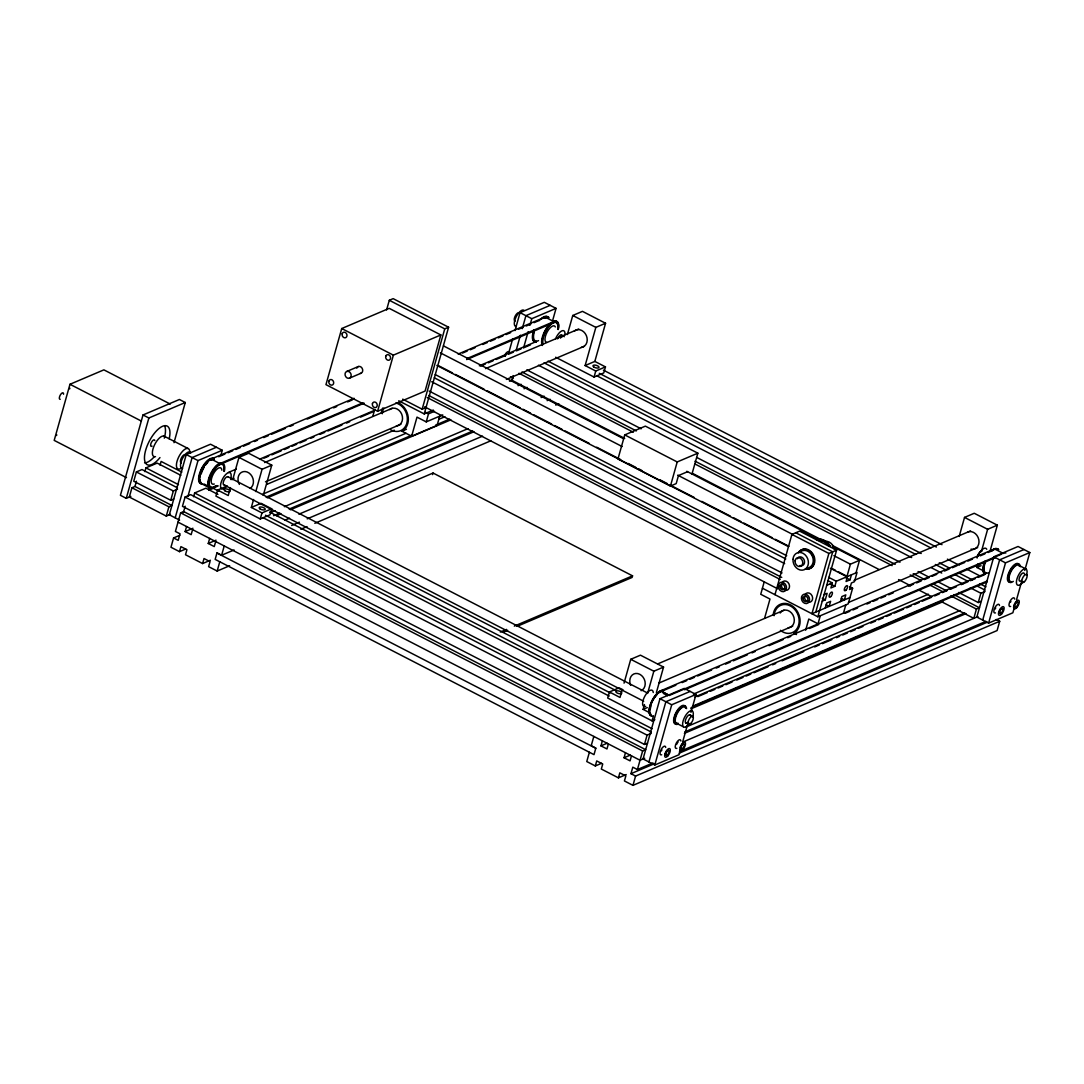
<?xml version="1.0" encoding="UTF-8"?>
<svg xmlns="http://www.w3.org/2000/svg" width="1084" height="1084" viewBox="0 0 1084 1084"><rect width="100%" height="100%" fill="white"/><g stroke="black" fill="none" stroke-linecap="round" stroke-linejoin="round"><path stroke-width="1.5" d="M170.269 404.075L103.888 369.861L69.972 384.278L54.2 440.389L126.489 477.651M173.996 442.678L185.283 402.516L179.416 399.495L143.007 414.969L120.419 495.307L126.286 498.328L130.839 496.404M126.286 498.328L148.874 417.99L185.283 402.516M131.936 487.759L168.901 506.797L171.936 505.51L134.972 486.459L131.936 487.759L129.321 497.041L166.286 516.092L170.5 514.304M177.478 487.841L141.99 469.548L136.381 471.933L133.766 481.228L170.73 500.28L173.765 498.992M134.972 486.459L136.435 481.242M144.877 471.635L145.934 467.868L157.166 463.098L180.825 475.293M160.053 465.185L161.109 461.418L181.814 472.096M166.286 516.092L168.901 506.797M170.73 500.28L173.345 490.984L177.546 489.196M220.892 455.158L222.261 450.28L210.526 444.223L186.258 454.548L169.321 514.805L179.592 520.09M175.188 517.827L192.125 457.57L216.393 447.258M179.795 535.306L173.575 537.962L170.96 547.244L179.51 551.648L185.73 549.005M180.635 512.854L642.636 750.968L645.671 749.681L183.67 511.567L180.635 512.854L175.405 531.431L180.025 533.816L178.196 540.333L173.575 537.962M651.199 731.985L190.689 494.643L185.079 497.041L182.464 506.323L644.479 744.437L647.514 743.15M183.345 512.705L185.174 506.201M187.925 496.418L197.993 460.592L222.261 450.28M193.575 496.743L194.632 492.976L205.865 488.193L217.898 494.399M179.51 551.648L180.92 546.634L186.922 549.723L185.513 554.751L202.613 563.558L210.391 560.252M192.573 529.642L191.163 534.656L185.161 531.567L186.57 526.539M354.102 398.302L211.217 459.047L210.933 460.022L214.049 458.708M208.751 490.293L209.456 487.773M213.805 486.973L213.25 487.272A12.9 5.312 -62.7 0 1 209.659 479.656A12.9 5.312 -62.7 0 1 218.412 465.334L219.998 463.573L362.883 402.828M227.315 485.944L217.613 490.063L215.919 496.093L260.268 518.951L269.984 514.819L271.678 508.803L261.041 503.315L251.339 507.447L253.575 499.494M202.613 563.558L204.022 558.531L210.025 561.634L208.616 566.647L217.166 571.051L229.618 565.767M215.675 541.553L214.266 546.566L208.25 543.477L209.673 538.45M230.472 487.597L228.236 495.537L217.613 490.063M232.708 479.643L238.968 457.38L248.67 453.261L271.772 465.158L263.276 495.374M217.166 571.051L219.781 561.769M593.829 736.442L591.214 745.724L595.834 748.109L594.005 754.64L215.16 559.385L216.99 552.854L221.61 555.238L224.225 545.957M255.81 491.553L262.057 469.291L271.772 465.158M260.268 518.951L261.962 512.922L271.678 508.803M341.731 328.533L325.959 384.644L377.598 411.256L425.077 391.08L440.849 334.956L389.21 308.344L341.731 328.533L393.37 355.146L440.849 334.956M386.595 309.916L389.305 300.282L393.153 298.642L448.6 327.219L424.223 413.925L398.749 400.795M372.828 416.202L374.617 409.833M377.598 411.256L393.37 355.146M398.763 402.963A15.975 13.035 67 0 1 404.047 429.82L401.92 431.188L411.635 436.202L417.001 417.123L426.242 421.879L442.733 414.874M402.679 399.156L422.164 409.196L444.752 328.858L448.6 327.219M426.242 421.879L428.505 413.844L434.494 411.297M439.806 415.822L437.123 425.362L411.635 436.202M432.611 474.616L433.058 473.031L632.555 575.848L632.107 577.433L516.987 626.376M508.599 353.357L512.718 338.709M515.008 330.566L520.049 312.653L544.317 302.328L556.051 308.371L552.854 319.78M516.296 349.875L520.415 335.213M522.258 328.696L525.916 315.674L550.184 305.349M513.111 375.592L511.811 380.24L624.682 438.41M523.545 348.005L528.125 331.731M529.954 325.214L531.783 318.696L556.051 308.371M567.393 334.563L572.759 315.485L582.46 311.352L605.563 323.262L594.831 361.419L585.13 365.552L595.848 327.382L605.563 323.262M594.059 377.056L595.753 371.026L605.468 366.893L603.774 372.923L594.059 377.056L555.618 357.232M691.971 474.06L697.852 453.18L645.359 426.134L624.736 434.901L617.961 459.006L670.44 486.052L676.199 483.599L678.462 475.564L687.568 471.703M589.384 752.255L586.769 761.551L595.319 765.954L601.539 763.312M623.083 689.912L619.099 687.852L609.398 691.985L607.704 698.015L652.053 720.874L654.831 719.695M670.44 486.052L677.215 461.947L697.852 453.18M595.319 765.954L596.728 760.927L602.731 764.03L601.322 769.044L618.422 777.851L626.2 774.545M608.381 743.949L606.972 748.963L600.956 745.873L602.379 740.846M622.257 689.519L620.021 697.459L609.398 691.985M624.045 683.15L630.739 659.302L640.454 655.17L663.557 667.08L656.403 692.513M618.422 777.851L619.831 772.838L625.834 775.927L624.425 780.954L632.975 785.358L997.104 630.563L999.719 621.268L996.25 619.479M631.484 755.846L630.075 760.873L624.059 757.77L625.468 752.757M649.763 712.784L643.124 709.37L644.465 704.6M647.582 693.462L653.842 671.213L663.557 667.08M999.719 621.268L635.576 776.076L630.956 773.691L632.799 767.16L637.419 769.545L652.974 762.933M632.975 785.358L635.576 776.076M637.419 769.545L642.636 750.968M644.479 744.437L647.08 735.142L651.294 733.353M652.053 720.874L653.327 716.348M660.332 691.849L660.603 690.86L995.397 548.518M690.969 712.351L696.009 694.438L684.275 688.394L659.993 698.706L643.056 758.963L654.804 765.006L679.072 754.694L680.44 749.803M648.923 761.984L665.861 701.741L690.142 691.416M654.804 765.006L671.728 704.763L696.009 694.438M682.73 741.659L687.31 725.386M764.206 581.851L760.738 594.276L769.979 599.046L764.613 618.124M774.979 594.655L791.916 534.398L799.626 531.119L836.591 550.171L817.851 616.796L762.418 588.233M805.656 630.17L808.786 619.045L818.027 623.801L820.276 615.766M836.591 550.171L828.881 553.45L811.943 613.707L849.991 597.528M815.791 612.067L832.729 551.81L795.764 532.759M822.255 601.132L825.29 599.845L827.133 593.314L824.097 594.601M825.263 608.043L826.672 603.016L830.615 601.335L829.206 606.362L826.198 604.818M827.81 580.604L832.322 582.935L830.913 587.948L834.856 586.281L836.265 581.254L857.051 572.42L854.436 581.702L851.401 583.002L849.571 589.52L852.607 588.233L848.203 603.896L817.851 616.796M855.981 572.867L859.517 560.32L850.412 564.181L846.889 576.742L830.358 568.219M840.439 601.593L841.848 596.566L845.791 594.886L844.382 599.913L841.374 598.368M847.485 576.485L846.076 581.498L850.019 579.832L851.441 574.805M843.515 612.961L845.777 604.94M959.177 536.485L964.53 517.407L974.245 513.274L997.348 525.184L990.193 550.618M983.554 570.889L976.914 567.474L977.809 564.29M981.386 551.566L987.632 529.304L997.348 525.184M953.879 594.588L979.462 607.772L976.427 609.059L973.825 618.354L940.709 601.295M958.703 592.46L978.269 602.541L980.871 593.246L985.085 591.457M1024.759 570.455L1029.8 552.542L1018.066 546.485L993.784 556.81L976.847 617.067L988.594 623.11L1012.862 612.785L1014.231 607.907M982.714 620.089L999.651 559.832L1023.933 549.52M988.594 623.11L1005.518 562.853L1029.8 552.542M1016.521 599.764L1021.562 581.851M796.483 634.547L793.705 633.11L795.819 631.742A15.975 13.035 67 0 0 792.729 606.254A15.975 13.035 67 0 0 773.177 614.818M211.19 459.128L210.323 459.521A14.038 5.786 -62.7 0 0 200.96 473.003A14.038 5.786 -62.7 0 0 202.003 483.925L210.784 488.45M458.166 354.062L545.997 316.704A14.038 5.786 -62.7 0 1 548.938 317.531M466.933 358.587L554.778 321.23A14.038 5.786 -62.7 0 1 558.368 328.926M213.548 487.949L212.45 488.437A14.038 5.786 -62.7 0 1 209.239 479.169A14.038 5.786 -62.7 0 1 219.103 464.047L219.971 463.654L211.217 459.047M1001.751 554.087L669.384 695.386L660.603 690.86L659.722 691.335A14.038 5.786 -62.7 0 0 650.359 704.817A14.038 5.786 -62.7 0 0 651.403 715.752M346.853 371.419L358.411 366.5M349.36 378.208A3.618 2.954 67 0 0 349.902 372.286A3.618 2.954 67 0 0 345.051 373.939A3.618 2.954 67 0 0 349.36 378.208L360.918 373.289M218.697 456.73L224.916 454.088M228.019 452.76L232.681 450.781M235.784 449.467L240.445 447.489M243.548 446.161L249.767 443.519M254.428 441.54L257.531 440.226M263.737 437.584L268.398 435.605M271.515 434.277L285.485 428.343M290.146 426.351L293.249 425.036M307.233 419.088L328.98 409.847M333.628 407.869L336.745 406.554M347.612 401.92L352.273 399.942M462.543 353.072L467.204 351.081M470.307 349.766L474.968 347.788M482.732 344.482L487.393 342.503M490.496 341.175L495.158 339.197M498.261 337.883L502.922 335.904M506.038 334.577L510.686 332.598M518.464 329.292L523.111 327.314M526.228 325.999L530.875 324.021M533.992 322.693L538.653 320.715M219.713 464.548L364.156 403.153M466.662 359.576L554.859 322.178A12.9 5.312 -62.7 0 1 558.003 327.327M228.439 472.434L236.231 469.115M259.604 459.182L374.915 410.159M479.318 365.782L538.531 340.606M263.995 458.18L268.669 456.188M271.786 454.86L281.135 450.89M284.252 449.562L288.927 447.57M292.043 446.256L296.718 444.264M299.834 442.936L306.067 440.294M310.742 438.302L313.859 436.974M320.092 434.332L324.766 432.34M327.883 431.012L341.907 425.05M346.582 423.072L349.698 421.744M360.606 417.11L373.072 411.798M480.591 366.094L485.266 364.116M488.383 362.788L493.057 360.796M496.174 359.468L505.523 355.498M508.64 354.17L513.315 352.192M516.431 350.864L521.106 348.872M524.222 347.544L530.455 344.902M264.591 462.556L392.272 408.262M485.524 368.628L578.788 328.98M216.963 485.564L213.562 487.868L218.236 485.889M230.987 479.602L234.103 478.274M422.164 409.196L426.012 407.557M424.223 413.925L433.329 410.064M265.472 481.838L400.931 424.251M506.377 379.427L584.33 346.284M266.718 484.426L394.319 430.185M509.48 381.229L512.583 379.915M401.92 431.188L406.419 429.278M262.816 494.128L405.985 433.275M438.654 419.373L444.887 416.73M518.03 385.633L521.133 384.319M185.161 531.567L192.938 528.26M266.068 497.163L412.354 434.982M435.687 425.063L449.697 419.101M267.274 497.881L450.89 419.82M524.033 388.736L527.136 387.408M270.35 512.651L275.024 510.672M284.36 506.702L467.99 428.641M541.119 397.543L544.236 396.216M208.25 543.477L216.041 540.171M273.615 515.686L279.835 513.044M289.171 509.073L472.8 431.012M276.366 515.74L281.027 513.762M290.363 509.792L473.993 431.73M547.135 400.633L550.238 399.318M284.916 520.157L289.577 518.166M298.913 514.195L482.543 436.134M555.672 405.05L558.788 403.722M221.61 555.238L234.063 549.954M291.637 525.469L299.414 522.163M307.192 518.857L490.822 440.795M300.824 529.249L307.043 526.607M314.821 523.301L433.058 473.031M500.32 632.067L506.54 629.425M514.317 626.118L632.555 575.848M502.99 632.324L507.651 630.332M826.699 585.319L832.322 582.935M657.92 663.814L784.057 610.184M854.002 580.455L970.573 530.903M658.801 683.11L792.702 626.173M848.433 602.487L977.673 547.542M793.705 633.11L796.699 631.837M661.89 691.186L675.86 685.237M682.08 682.608L686.741 680.616M689.844 679.302L694.505 677.324M697.608 675.996L711.592 670.061M716.239 668.083L719.356 666.755M725.562 664.113L730.223 662.134M733.326 660.82L747.31 654.871M751.971 652.893L755.074 651.565M769.057 645.63L783.027 639.682M787.689 637.704L790.792 636.389M809.436 628.463L818.759 624.492M845.154 613.273L849.815 611.295M852.918 609.967L857.579 607.988M866.902 604.032L870.005 602.704M873.108 601.39L877.769 599.411M880.872 598.083L885.533 596.105M888.65 594.791L893.297 592.812M908.839 586.2L913.5 584.222M916.603 582.907L921.264 580.916M924.367 579.601L929.029 577.623M932.132 576.295L936.793 574.317M944.557 571.024L949.218 569.032M952.321 567.718L956.982 565.74M960.085 564.412L964.746 562.433M967.849 561.119L972.511 559.127M980.275 555.835L984.936 553.856M988.039 552.528L992.7 550.55M684.641 689.763L995.275 557.718M643.124 709.37L647.284 707.595M976.914 567.474L981.074 565.699M693.421 694.099L928.392 594.208M694.979 696.958L986.359 573.084M697.811 696.619L707.161 692.635M710.277 691.321L714.952 689.329M718.069 688.001L722.743 686.023M725.86 684.695L732.093 682.039M736.768 680.061L743.001 677.405M746.117 676.077L750.792 674.099M753.908 672.771L767.933 666.809M772.607 664.817L775.724 663.489M781.957 660.847L803.772 651.565M814.68 646.931L819.355 644.939M822.471 643.625L831.821 639.641M836.496 637.663L839.612 636.335M842.729 635.007L847.403 633.029M850.52 631.701L855.195 629.709M858.311 628.381L862.986 626.403M870.777 623.083L875.452 621.105M878.568 619.777L883.243 617.785M886.36 616.457L891.034 614.479M894.151 613.151L903.5 609.181M906.617 607.853L911.292 605.861M914.408 604.533L919.083 602.555M922.199 601.227L931.549 597.257M934.665 595.929L939.34 593.937M942.457 592.609L947.131 590.631M950.248 589.303L956.481 586.647M961.156 584.669L967.389 582.013M970.505 580.685L975.18 578.707M978.296 577.379L984.529 574.723M692.839 706.118L987.348 580.916M600.956 745.873L607.189 743.217M692.771 706.836L941.752 600.997M691.009 707.771L987.077 581.905M690.86 708.882L942.944 601.715M978.269 602.541L981.305 601.241M686.158 726.957L960.045 610.522M624.059 757.77L630.292 755.128M684.749 731.971L964.855 612.894M684.383 733.353L966.047 613.612M644.695 758.272L640.034 760.25L178.02 522.136M683.597 741.727L978.025 616.566M679.438 751.686L985.993 621.362M630.956 773.691L654.302 763.759M679.207 753.177L987.321 622.202M544.859 318.073L546.079 317.653M572.759 315.485L595.848 327.382M964.53 517.407L987.632 529.304M545.13 317.097L553.91 321.609M994.529 548.911L1003.31 553.436L1004.177 553.043A14.038 5.786 -62.7 0 1 1005.844 553.03M1018.852 565.347L1026.25 569.154M520.049 312.653L531.783 318.696M993.784 556.81L1005.518 562.853M594.831 361.419L605.468 366.893M603.395 370.159L941.996 544.669M585.13 365.552L595.753 371.026M599.276 373.316L936.386 547.054M596.837 375.769L930.926 547.962M947.402 559.154L959.232 565.252M966.616 569.059L979.922 575.916M547.989 361.148L921.21 553.504M939.272 562.813L949.801 568.246M958.825 572.894L972.375 579.872M979.895 583.761L985.925 586.864M544.046 362.828L915.763 554.412M935.316 564.493L945.858 569.913M954.882 574.574L968.432 581.552M977.456 586.214L984.99 590.089M538.436 365.213L911.644 557.569M931.21 567.65L941.752 573.084M949.272 576.959L962.822 583.937M970.343 587.813L980.871 593.246M526.797 369.847L641.159 428.803M696.849 457.502L900.005 562.203M918.067 571.512L928.609 576.945M937.633 581.593L951.169 588.571M389.305 300.282L444.752 328.858M521.973 371.988L636.349 430.931M695.034 461.188L895.194 564.344M913.243 573.653L923.785 579.073M932.809 583.734L946.359 590.712M518.938 373.275L633.313 432.218M695.007 464.02L892.159 565.631M910.208 574.94L920.75 580.36M929.774 585.021L943.324 592M950.844 595.875L976.427 609.059M624.736 434.901L677.215 461.947M510.442 376.676L513.382 378.194M692.405 473.315L824.829 541.566M832.363 545.442L879.016 569.493M898.568 579.574L910.614 585.78M918.134 589.655L931.684 596.634M443.492 345.904L623.72 438.79M686.795 471.296L818.962 539.412M832.485 546.39L859.517 560.32M440.389 352.869L622.121 446.527M677.69 475.171L793.339 534.778M833.894 555.672L850.412 564.181M791.916 534.398L828.881 553.45M438.966 365.931L452.489 372.91M455.497 374.454L484.033 389.156M487.028 390.701L520.076 407.733M523.084 409.278L530.591 413.153M533.585 414.698L551.62 423.993M554.615 425.538L562.122 429.413M565.13 430.958L589.168 443.342M596.674 447.218L620.698 459.602M628.205 463.464L635.725 467.339M638.72 468.884L641.728 470.429M659.75 479.724L667.256 483.599M670.264 485.144L694.302 497.529M701.809 501.404L730.345 516.106M733.34 517.651L740.86 521.526M743.854 523.071L772.391 537.772M775.399 539.331L788.922 546.295M832.471 568.748L835.479 570.292M838.474 571.837L845.994 575.712M436.866 365.416L788.312 546.553M845.52 577.501L850.019 579.832M849.599 586.688L852.607 588.233M435.253 374.576L786.699 555.713M828.759 577.379L836.265 581.254M434.318 377.801L785.764 558.938M830.344 583.951L834.856 586.281M431.703 381.744L784.653 563.639M429.088 391.026L782.038 572.935M428.79 395.497L781.74 577.393M822.295 598.3L825.29 599.845M427.259 397.557L780.209 579.466M424.643 406.839L777.689 588.802M425.565 412.34L428.505 413.844M238.968 457.38L262.057 469.291M630.739 659.302L653.842 671.213M143.007 414.969L148.874 417.99M69.972 384.278L140.785 420.768M660.59 690.955L669.37 695.467M163.982 436.093L188.006 448.478M663.259 693.353L667.649 695.698M186.258 454.548L197.993 460.592M659.993 698.706L671.728 704.763M228.047 476.811L647.487 692.988M689.587 714.681L692.595 716.226M224.239 485.063L643.679 701.24M685.779 722.933L688.787 724.478M269.604 512.054L615.726 690.454M676.064 723.028L683.448 726.849M251.339 507.447L261.962 512.922M211.312 487.299L218.833 491.174M265.485 515.225L610.116 692.839M204.009 484.006L206.936 485.51M263.046 517.678L609.181 696.064M145.934 467.868L178.467 484.643M194.632 492.976L652.134 728.76M136.381 471.933L173.345 490.984M185.079 497.041L647.08 735.142M216.949 553.016L595.793 748.258M155.486 456.662A11.409 4.702 -62.7 0 1 154.524 444.928A11.409 4.702 -62.7 0 1 164.998 436.825M181.367 462.895A4.566 1.883 -62.7 0 1 181.285 458.166A4.566 1.883 -62.7 0 1 185.283 454.752M181.096 468.356A11.409 4.702 -62.7 0 1 176.556 463.464A11.409 4.702 -62.7 0 1 183.941 449.955A11.409 4.702 -62.7 0 1 189.781 452.502M202.478 483.938A14.038 5.786 -62.7 0 1 201.285 470.361A14.038 5.786 -62.7 0 1 213.656 458.708M202.017 483.708A14.038 5.786 -62.7 0 1 201.61 468.464A14.038 5.786 -62.7 0 1 214.32 459.548M201.096 482.502A12.9 5.312 -62.7 0 1 199.741 479.413M199.835 476.974A12.9 5.312 -62.7 0 1 208.589 461.012M210.472 459.873A12.9 5.312 -62.7 0 1 212.139 459.494M224.727 484.805A4.566 1.883 -62.7 0 1 224.036 480.198A4.566 1.883 -62.7 0 1 228.372 477.217M214.266 484.006A9.133 3.767 -62.7 0 1 213.44 473.749A9.133 3.767 -62.7 0 1 221.854 470.171M226.326 486.716A9.133 3.767 -62.7 0 1 220.513 485.469A9.133 3.767 -62.7 0 1 227.233 473.234A9.133 3.767 -62.7 0 1 230.702 478.721M224.131 465.849A14.038 5.786 -62.7 0 1 223.873 471.188M215.567 486.066A14.038 5.786 -62.7 0 1 208.25 480.28A14.038 5.786 -62.7 0 1 220.594 463.058M222.22 463.153A14.038 5.786 -62.7 0 1 223.426 464.101M216.028 486.309A14.038 5.786 -62.7 0 1 208.372 482.529A14.038 5.786 -62.7 0 1 218.44 464.508A14.038 5.786 -62.7 0 1 224.334 471.432M215.215 486.188A12.9 5.312 -62.7 0 1 209.077 481.73A12.9 5.312 -62.7 0 1 217.83 465.768A12.9 5.312 -62.7 0 1 223.968 470.226M182.573 468.464A9.133 3.767 -62.7 0 1 182.6 458.247A9.133 3.767 -62.7 0 1 190.798 452.868M200.432 472.827A10.271 4.228 -62.7 0 1 205.364 463.83M159.971 457.583A21.734 8.957 -62.7 0 1 144.457 458.383A21.734 8.957 -62.7 0 1 159.213 428.343A21.734 8.957 -62.7 0 1 169.185 438.844M152.099 446.161A3.618 1.491 -62.7 0 1 151.313 442.624A3.618 1.491 -62.7 0 1 154.809 440.524M60.189 399.332A3.618 1.491 -62.7 0 1 60.582 394.576A3.618 1.491 -62.7 0 1 63.549 394.237M69.715 388.831A2.9 1.192 -62.7 0 1 69.85 388.194M56.544 435.524A2.9 1.192 -62.7 0 1 56.774 434.847M164.714 426.08A21.734 8.957 -62.7 0 1 164.307 438.153M153.887 457.191A21.734 8.957 -62.7 0 1 144.578 462.854M661.674 754.789A4.851 2.005 -62.7 0 1 661.24 749.342A4.851 2.005 -62.7 0 1 665.712 747.445M661.457 750.873A2.859 1.179 -62.7 0 1 661.918 749.83M666.796 750.711A2.859 1.179 -62.7 0 1 665.142 753.759M676.85 748.339A4.851 2.005 -62.7 0 1 676.416 742.892A4.851 2.005 -62.7 0 1 680.888 740.995M676.619 744.423A2.859 1.179 -62.7 0 1 678.096 742.025M681.958 744.261A2.859 1.179 -62.7 0 1 680.318 747.31M675.251 722.649A9.133 3.767 -62.7 0 1 674.614 721.809M674.356 718.733A9.133 3.767 -62.7 0 1 681.89 706.632M677.093 723.706A10.271 4.228 -62.7 0 1 675.562 713.353A10.271 4.228 -62.7 0 1 685.291 706.632M678.015 724.18A10.271 4.228 -62.7 0 1 677.107 712.635A10.271 4.228 -62.7 0 1 686.565 708.611M651.091 714.424A12.9 5.312 -62.7 0 1 650.17 713.218M649.736 711.334A12.9 5.312 -62.7 0 1 649.831 708.895M650.414 706.05A12.9 5.312 -62.7 0 1 652.934 699.993M654.682 697.175A12.9 5.312 -62.7 0 1 656.606 694.763M658.584 692.933A12.9 5.312 -62.7 0 1 660.468 691.795M645.685 706.361A9.133 3.767 -62.7 0 1 644.872 696.104A9.133 3.767 -62.7 0 1 653.273 692.527M653.449 716.009A14.038 5.786 -62.7 0 1 651.335 703.475A14.038 5.786 -62.7 0 1 663.706 690.725M651.308 715.792A14.038 5.786 -62.7 0 1 651.606 701.565A14.038 5.786 -62.7 0 1 663.245 690.481M650.292 709.126A12.9 5.312 -62.7 0 1 650.874 706.294M678.11 723.245A9.133 3.767 -62.7 0 1 677.093 713.651A9.133 3.767 -62.7 0 1 685.657 708.164M689.587 723.448A9.133 3.767 -62.7 0 1 682.608 724.519A9.133 3.767 -62.7 0 1 689.085 711.565A9.133 3.767 -62.7 0 1 692.717 717.201M687.771 722.323A4.566 1.883 -62.7 0 1 685.278 721.632A4.566 1.883 -62.7 0 1 687.676 716.036A4.566 1.883 -62.7 0 1 690.576 715.752M536.268 342.043A14.038 5.786 -62.7 0 1 534.385 330.119M541.892 318.696A14.038 5.786 -62.7 0 1 548.572 317.883M535.808 341.799A14.038 5.786 -62.7 0 1 533.924 329.888M539.276 320.647A14.038 5.786 -62.7 0 1 546.986 316.569M536.214 341.026A12.9 5.312 -62.7 0 1 534.209 332.232M544.263 317.964A12.9 5.312 -62.7 0 1 545.929 317.598M557.596 338.845A4.566 1.883 -62.7 0 1 560.767 334.875A4.566 1.883 -62.7 0 1 562.284 336.853M557.921 323.94A14.038 5.786 -62.7 0 1 557.664 329.292M542.488 345.484A14.038 5.786 -62.7 0 1 550.347 323.506M552.461 321.921A14.038 5.786 -62.7 0 1 556.011 321.243M542.312 342.043A12.9 5.312 -62.7 0 1 542.393 339.59M544.046 333.723A12.9 5.312 -62.7 0 1 549.182 325.471M542.244 343.967A14.038 5.786 -62.7 0 1 550.808 323.75A14.038 5.786 -62.7 0 1 558.125 329.536M546.878 342.368A9.133 3.767 -62.7 0 1 547.23 331.853A9.133 3.767 -62.7 0 1 555.347 326.934M555.536 338.804A9.133 3.767 -62.7 0 1 561.905 330.85A9.133 3.767 -62.7 0 1 564.913 334.82M543.206 344.156A12.9 5.312 -62.7 0 1 549.642 325.701A12.9 5.312 -62.7 0 1 557.759 328.33M515.374 320.986A4.566 1.883 -62.7 0 1 515.442 315.593A4.566 1.883 -62.7 0 1 519.534 313.696M561.797 336.474A4.566 1.883 -62.7 0 1 564.208 336.717M560.428 338.113A4.566 1.883 -62.7 0 1 561.092 337.205M516.363 326.555A9.133 3.767 -62.7 0 1 515.862 317.422A9.133 3.767 -62.7 0 1 523.897 310.2M504.385 355.986A4.851 2.005 -62.7 0 1 507.42 351.948A4.851 2.005 -62.7 0 1 509.399 352.95M505.171 356.311A2.859 1.179 -62.7 0 1 505.822 354.983M1010.762 581.525A9.133 3.767 -62.7 0 1 1011.453 570.699A9.133 3.767 -62.7 0 1 1019.448 566.268M1023.377 581.539A9.133 3.767 -62.7 0 1 1016.399 582.609A9.133 3.767 -62.7 0 1 1022.876 569.669A9.133 3.767 -62.7 0 1 1026.507 575.292M1021.562 580.428A4.566 1.883 -62.7 0 1 1019.068 579.737A4.566 1.883 -62.7 0 1 1021.467 574.127A4.566 1.883 -62.7 0 1 1024.366 573.856M995.247 608.978A2.859 1.179 -62.7 0 1 995.708 607.921M1010.559 602.148A2.859 1.179 -62.7 0 1 1010.884 601.471M1009.041 580.753A9.133 3.767 -62.7 0 1 1008.405 579.899M1008.161 576.837A9.133 3.767 -62.7 0 1 1009.326 572.677M1010.356 570.536A9.133 3.767 -62.7 0 1 1016.86 564.466M995.464 612.894A4.851 2.005 -62.7 0 1 995.031 607.433A4.851 2.005 -62.7 0 1 999.502 605.536M1000.586 608.815A2.859 1.179 -62.7 0 1 1000.125 610.143M999.773 610.793A2.859 1.179 -62.7 0 1 998.933 611.864M1010.64 606.444A4.851 2.005 -62.7 0 1 1010.207 600.983A4.851 2.005 -62.7 0 1 1014.678 599.086M1015.749 602.365A2.859 1.179 -62.7 0 1 1015.301 603.693M1014.949 604.344A2.859 1.179 -62.7 0 1 1014.109 605.414M1010.884 581.796A10.271 4.228 -62.7 0 1 1009.353 571.444A10.271 4.228 -62.7 0 1 1019.082 564.723M1013.31 581.363A10.271 4.228 -62.7 0 1 1008.35 578.517A10.271 4.228 -62.7 0 1 1014.339 566.024A10.271 4.228 -62.7 0 1 1020.356 566.702M967.687 532.041A9.133 7.452 67 0 1 978.825 539.751A9.133 7.452 67 0 1 970.979 549.168M574.263 331.162A9.133 7.452 67 0 1 586.349 335.566A9.133 7.452 67 0 1 581.214 347.368M381.392 412.896A15.975 13.035 67 0 1 382.76 408.018M389.684 409.589A9.133 7.452 67 0 1 401.73 414.237A9.133 7.452 67 0 1 396.365 425.904M395.836 402.95A14.837 12.1 67 0 1 407.096 422.096A14.837 12.1 67 0 1 390.592 429.779M382.3 413.763A14.837 12.1 67 0 1 383.899 408.112M239.388 484.399A9.133 7.452 67 0 1 241.271 472.461A9.133 7.452 67 0 1 252.044 476.404A9.133 7.452 67 0 1 250.16 488.356M621.755 693.381A3.144 1.274 15.7 0 1 617.202 693.015A3.144 1.274 15.7 0 1 616.85 690.86A3.144 1.274 15.7 0 1 621.579 692.337M630.658 685.278A9.133 7.452 67 0 1 633.896 673.936A9.133 7.452 67 0 1 644.343 679.383A9.133 7.452 67 0 1 641.091 690.711M988.337 572.826A12.9 5.312 -62.7 0 1 985.735 561.349M984.882 572.528A12.9 5.312 -62.7 0 1 985.275 561.119M977.632 556.336A9.133 3.767 -62.7 0 1 986.765 549.29M979.475 564.466A9.133 3.767 -62.7 0 1 977.348 564.412M985.099 573.897A14.038 5.786 -62.7 0 1 984.042 563.002M991.277 551.173A14.038 5.786 -62.7 0 1 998.31 549.425M985.559 574.127A14.038 5.786 -62.7 0 1 985.356 561.011M993.852 549.723A14.038 5.786 -62.7 0 1 998.757 549.656M811.808 553.938A9.133 7.452 67 0 1 812.986 555.997M781.957 582.609A4.851 3.957 67 0 1 789.057 584.086A4.851 3.957 67 0 1 785.29 590.319M785.358 588.775A2.859 2.331 67 0 1 781.808 587.284A2.859 2.331 67 0 1 783.041 583.612M805.06 594.52A4.851 3.957 67 0 1 812.16 595.983A4.851 3.957 67 0 1 808.393 602.216M807.905 600.929A2.859 2.331 67 0 1 805.588 595.766M798.786 552.501A10.271 8.374 67 0 1 813.84 555.631A10.271 8.374 67 0 1 805.859 568.829M798.176 552.772A10.271 8.374 67 0 1 813.23 555.889A10.271 8.374 67 0 1 805.249 569.086M818.081 540.36A12.9 10.515 67 0 1 828.528 545.74M816.184 539.561A14.038 11.45 67 0 1 830.1 546.417M816.482 539.426A14.038 11.45 67 0 1 830.398 546.295M825.236 541.268A9.133 7.452 67 0 1 834.504 549.425M821.225 540.388A12.9 10.515 67 0 1 826.631 543.179M201.285 473.654A12.9 5.312 -62.7 0 1 203.928 467.597M205.73 464.846A12.9 5.312 -62.7 0 1 207.667 462.529M653.327 699.41A12.9 5.312 -62.7 0 1 657.067 694.343M977.118 558.043A4.566 1.883 -62.7 0 1 978.784 553.45A4.566 1.883 -62.7 0 1 981.697 551.309M780.141 613.016A9.133 7.452 67 0 1 793 615.075A9.133 7.452 67 0 1 788.149 627.812M774.084 615.685A14.837 12.1 67 0 1 789.423 605.482A14.837 12.1 67 0 1 798.298 626.105A14.837 12.1 67 0 1 780.385 630.319M356.799 368.167A3.618 2.954 67 0 1 362.042 368.099A3.618 2.954 67 0 1 360.145 373.424M800.507 551.742A9.133 7.452 67 0 1 812.512 556.593A9.133 7.452 67 0 1 806.997 568.124M797.228 558.802A4.566 3.726 67 0 1 802.092 557.433A4.566 3.726 67 0 1 804.409 563.152A4.566 3.726 67 0 1 799.965 565.496M667.744 756.049A4.851 2.005 -62.7 0 0 669.831 748.665A4.851 2.005 -62.7 0 0 664.912 754.003A4.851 2.005 -62.7 0 0 667.744 756.049M667.446 754.952A2.859 1.179 -62.7 0 0 668.963 750.507A2.859 1.179 -62.7 0 0 666.077 753.258A2.859 1.179 -62.7 0 0 667.446 754.952M682.92 749.6A4.851 2.005 -62.7 0 0 684.993 742.215A4.851 2.005 -62.7 0 0 680.088 747.554A4.851 2.005 -62.7 0 0 682.92 749.6M682.622 748.502A2.859 1.179 -62.7 0 0 684.139 744.058A2.859 1.179 -62.7 0 0 681.24 746.808A2.859 1.179 -62.7 0 0 682.622 748.502M690.671 723.57A4.566 1.883 -62.7 0 0 693.015 716.483A4.566 1.883 -62.7 0 0 688.381 721.009A4.566 1.883 -62.7 0 0 690.671 723.57M1001.535 614.154A4.851 2.005 -62.7 0 0 1003.621 606.755A4.851 2.005 -62.7 0 0 998.703 612.108A4.851 2.005 -62.7 0 0 1001.535 614.154M1001.237 613.056A2.859 1.179 -62.7 0 0 1002.754 608.598A2.859 1.179 -62.7 0 0 999.868 611.362A2.859 1.179 -62.7 0 0 1001.237 613.056M1016.711 607.704A4.851 2.005 -62.7 0 0 1018.784 600.306A4.851 2.005 -62.7 0 0 1013.879 605.658A4.851 2.005 -62.7 0 0 1016.711 607.704M1016.413 606.606A2.859 1.179 -62.7 0 0 1017.93 602.148A2.859 1.179 -62.7 0 0 1015.03 604.913A2.859 1.179 -62.7 0 0 1016.413 606.606M593.72 366.92A3.144 1.274 15.7 0 0 598.869 367.666A3.144 1.274 15.7 0 0 595.373 365.145A3.144 1.274 15.7 0 0 593.72 366.92M259.93 508.83A3.144 1.274 15.7 0 0 265.079 509.561A3.144 1.274 15.7 0 0 261.583 507.055A3.144 1.274 15.7 0 0 259.93 508.83M224.822 490.727A3.144 1.274 15.7 0 0 229.971 491.458A3.144 1.274 15.7 0 0 226.475 488.952A3.144 1.274 15.7 0 0 224.822 490.727M778.475 584.94A4.851 3.957 67 0 0 783.326 591.674A4.851 3.957 67 0 0 785.412 584.276A4.851 3.957 67 0 0 778.475 584.94M780.019 586.146A2.859 2.331 67 0 0 783.285 589.669A2.859 2.331 67 0 0 783.908 585.062A2.859 2.331 67 0 0 780.019 586.146M801.577 596.837A4.851 3.957 67 0 0 806.428 603.571A4.851 3.957 67 0 0 808.501 596.186A4.851 3.957 67 0 0 801.577 596.837M803.122 598.056A2.859 2.331 67 0 0 806.388 601.579A2.859 2.331 67 0 0 807.011 596.972A2.859 2.331 67 0 0 803.122 598.056M795.073 560.875A4.566 3.726 67 0 0 800.399 566.376A4.566 3.726 67 0 0 801.252 558.965A4.566 3.726 67 0 0 795.073 560.875M830.913 596.498A2.859 1.179 -62.7 0 0 832.133 592.149A2.859 1.179 -62.7 0 0 829.246 595.292A2.859 1.179 -62.7 0 0 830.913 596.498M846.076 590.048A2.859 1.179 -62.7 0 0 847.309 585.699A2.859 1.179 -62.7 0 0 844.422 588.842A2.859 1.179 -62.7 0 0 846.076 590.048M1024.461 581.674A4.566 1.883 -62.7 0 0 1026.805 574.588A4.566 1.883 -62.7 0 0 1022.171 579.113A4.566 1.883 -62.7 0 0 1024.461 581.674M385.755 356.243A2.9 2.371 67 0 0 388.655 360.267A2.9 2.371 67 0 0 389.901 355.85A2.9 2.371 67 0 0 385.755 356.243M372.449 403.587A2.9 2.371 67 0 0 375.349 407.611A2.9 2.371 67 0 0 376.582 403.194A2.9 2.371 67 0 0 372.449 403.587M342.192 333.791A2.9 2.371 67 0 0 345.091 337.815A2.9 2.371 67 0 0 346.338 333.398A2.9 2.371 67 0 0 342.192 333.791M328.886 381.134A2.9 2.371 67 0 0 331.785 385.159A2.9 2.371 67 0 0 333.032 380.741A2.9 2.371 67 0 0 328.886 381.134M792.987 559.371A9.133 7.452 67 0 0 804.057 569.791A9.133 7.452 67 0 0 805.046 554.764A9.133 7.452 67 0 0 792.987 559.371"/></g></svg>
